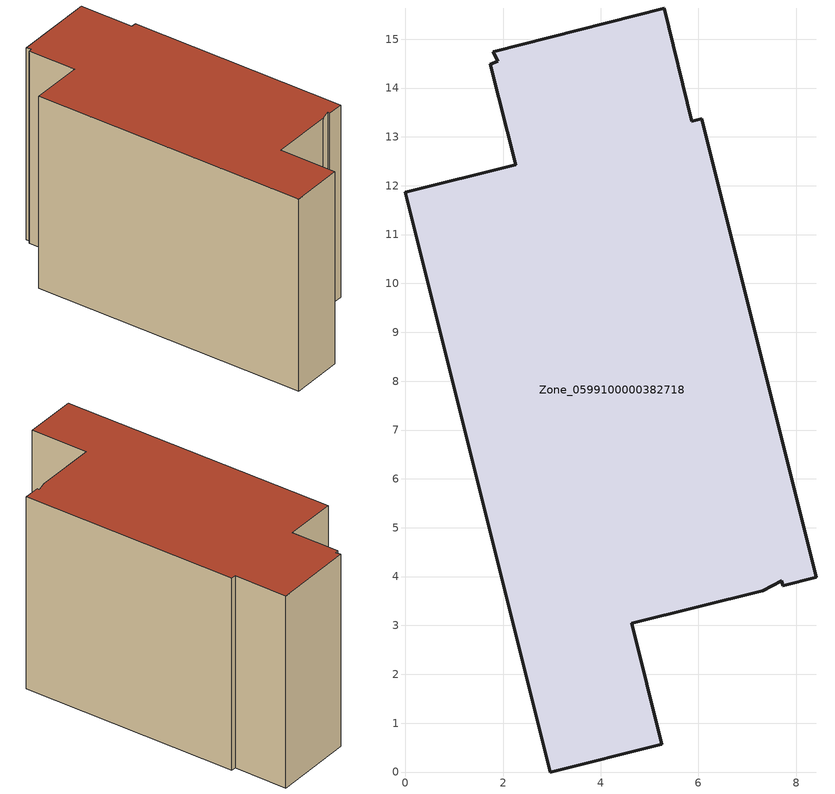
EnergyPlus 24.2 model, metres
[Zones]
Zone_0599100000382718
 floor ground (C_G): 5.29,15.64 5.86,13.32 6.07,13.37 8.41,3.98 7.72,3.81 7.71,3.92 7.31,3.71 4.63,3.04 5.25,0.57 2.96,0 0,11.87 2.26,12.43 1.74,14.48 1.89,14.54 1.8,14.75 z0
 wall outside (C_F): 0,11.87 2.96,0 5.25,0.57 4.63,3.04 7.31,3.71 7.71,3.92 7.72,3.81 8.41,3.98 6.07,13.37 5.86,13.32 5.29,15.64 1.8,14.75 1.89,14.54 1.74,14.48 2.26,12.43 0,11.87 z0:8.71
 roof outside (C_R): 7.71,3.92 7.72,3.81 8.41,3.98 6.07,13.37 5.86,13.32 5.29,15.64 1.8,14.75 1.89,14.54 1.74,14.48 2.26,12.43 0,11.87 2.96,0 5.25,0.57 4.63,3.04 7.31,3.71 z8.71
[BUILDING]
Pand.0599100000382718: North Axis=0; Terrain=City; Loads Convergence Tolerance Value=0.04; Temperature Convergence Tolerance Value=0.4; Solar Distribution=FullExterior; Maximum Number of Warmup Days=25; Minimum Number of Warmup Days=1
[Site:Location]
Rotterdam.The.Hague.AP_ZH_NLD Design_Conditions: Latitude=51.96; Longitude=4.45; Time Zone=1; Elevation=-4.5
[SITE:GROUNDTEMPERATURE:BUILDINGSURFACE]
18, 18, 18, 18, 18, 18, 18, 18, 18, 18, 18, 18
[MATERIAL] Thermal Absorptance=0.9; Solar Absorptance=0.7; Visible Absorptance=0.7
Name | Roughness | Thickness | Conductivity | Density | Specific Heat
G.TC.1992-2005 | MediumSmooth | 0.15 | 0.06 | 540 | 1210
F.TC.1992-2005 | Rough | 0.3 | 0.12 | 1920 | 840
R.TC.1992-2005 | MediumRough | 0.2 | 0.08 | 1500 | 1000
[CONSTRUCTION]
C_G: G.TC.1992-2005
C_F: F.TC.1992-2005
C_R: R.TC.1992-2005
[ZONE]
Zone_0599100000382718: Type=1; Multiplier=1; Ceiling Height=Autocalculate; Volume=Autocalculate; Floor Area=autocalculate; Part of Total Floor Area=Yes
[ZONEINFILTRATION:DESIGNFLOWRATE]
Infil_Zone_0599100000382718: Zone or ZoneList or Space or SpaceList=Zone_0599100000382718; Schedule=AlwaysOn; Design Flow Rate Calculation Method=Flow/Area; Flow Rate per Floor Area=0.0015; Constant Term Coefficient=1; Temperature Term Coefficient=0; Velocity Term Coefficient=0; Velocity Squared Term Coefficient=0
[HVACTEMPLATE:ZONE:IDEALLOADSAIRSYSTEM]
Zone_0599100000382718: Maximum Heating Supply Air Temperature=50; Minimum Cooling Supply Air Temperature=13; Maximum Heating Supply Air Humidity Ratio=0.0156; Minimum Cooling Supply Air Humidity Ratio=0.0077; Heating Limit=NoLimit; Cooling Limit=NoLimit; Dehumidification Control Type=ConstantSensibleHeatRatio; Cooling Sensible Heat Ratio=0.7; Dehumidification Setpoint=60; Humidification Control Type=None; Humidification Setpoint=30; Outdoor Air Method=None; Outdoor Air Flow Rate per Person=0.00944; Outdoor Air Flow Rate per Zone Floor Area=0; Outdoor Air Flow Rate per Zone=0; Demand Controlled Ventilation Type=None; Outdoor Air Economizer Type=NoEconomizer; Heat Recovery Type=None; Sensible Heat Recovery Effectiveness=0.7; Latent Heat Recovery Effectiveness=0.65
[ZONECONTROL:THERMOSTAT]
ThermostatControl_Zone_0599100000382718: Zone or ZoneList=Zone_0599100000382718; Control Type Schedule=DualSetpointControlType; Control 1=Thermostat_Zone_0599100000382718; Temperature Difference Between Cutout And Setpoint=0
[THERMOSTATSETPOINT:DUALSETPOINT]
Thermostat_Zone_0599100000382718: Heating Setpoint Temperature Schedule=HeatingSetpoint_Zone_0599100000382718; Cooling Setpoint Temperature Schedule=CoolingSetpoint_Zone_0599100000382718
[SCHEDULE:COMPACT]
HeatingSetpoint_Zone_0599100000382718: Through: 12/31, For: AllDays, Until: 24:00, 21
CoolingSetpoint_Zone_0599100000382718: Through: 12/31, For: AllDays, Until: 24:00, 24
DualSetpointControlType: Through: 12/31, For: AllDays, Until: 24:00, 4
AlwaysOn: Through: 12/31, For: AllDays, Until: 24:00, 1
